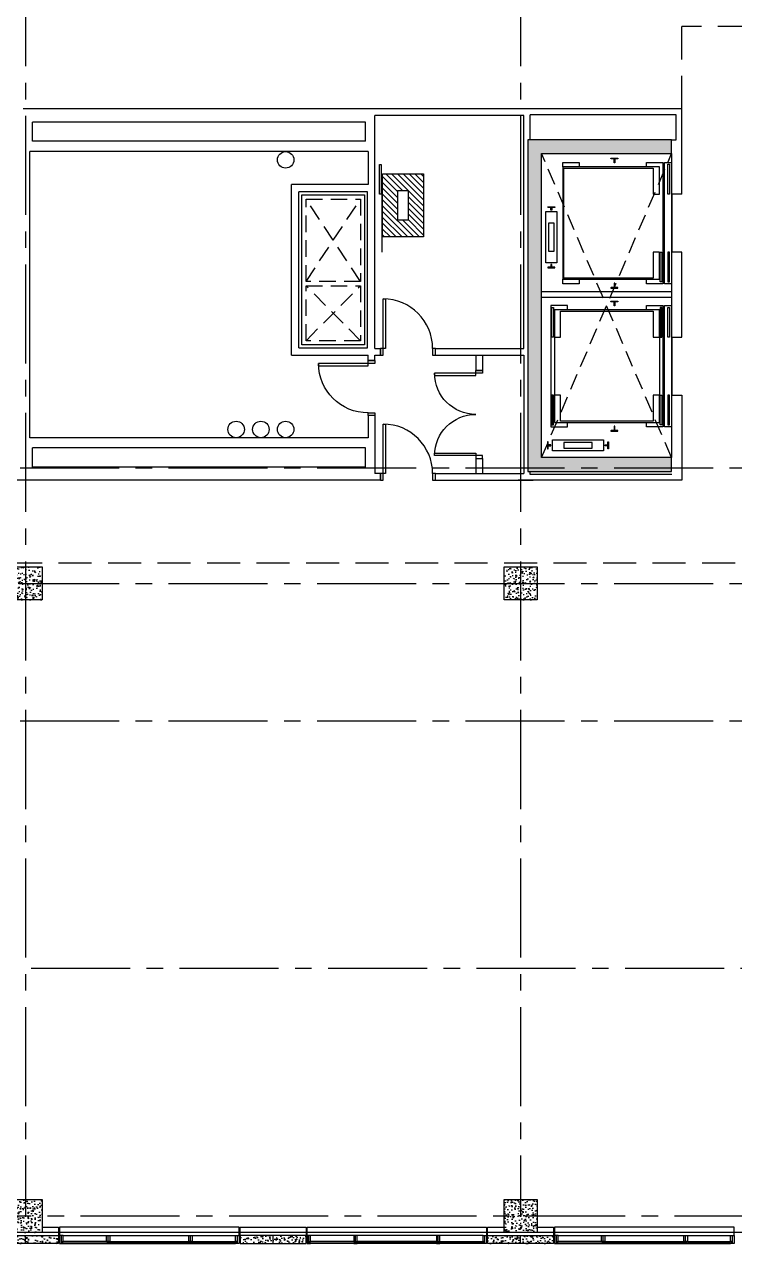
# Model space of a CAD drawing. Header units: inches. Extents: x 2704 to 6324, y 5310 to 7121.
# Drawn here: x 4238 to 4755, y 5310 to 6196 of the extents above; entities that cross this region are included whole.
import ezdxf

# ---------------------------------------------------------------- set-up
doc = ezdxf.new("R2010")
doc.units = ezdxf.units.IN
doc.header["$LTSCALE"] = 96
doc.header["$MEASUREMENT"] = 0
doc.header["$PDSIZE"] = 1.5
for name, pattern in [('CENTER2', [1.125, 0.75, -0.125, 0.125, -0.125]), ('HIDDEN', [0.375, 0.25, -0.125]), ('HIDDEN2', [0.1875, 0.125, -0.0625])]:
    doc.linetypes.add(name, pattern=pattern)
doc.layers.get('0').update_dxf_attribs({"linetype": 'CONTINUOUS'})
for name, color, linetype in [('A_0_BLDGRD', 35, 'CENTER2'), ('A_0_CONST', 11, 'CONTINUOUS'), ('A_1-8_COL', 7, 'CONTINUOUS'), ('A_1-8_COL_H', 6, 'CONTINUOUS'), ('A_1-8_CW_GLASS', 1, 'CONTINUOUS'), ('A_1-8_CW_GYP', 2, 'CONTINUOUS'), ('A_1-8_CW_MULL', 2, 'CONTINUOUS'), ('A_1-8_CW_PC', 2, 'CONTINUOUS'), ('A_1-8_CW_PC_H', 6, 'CONTINUOUS'), ('A_1-8_CW_SILL', 9, 'CONTINUOUS'), ('A_1-8_DR_PLN', 30, 'CONTINUOUS'), ('A_1-8_ELEV_CAB', 30, 'CONTINUOUS'), ('A_1-8_ELEV_EQP', 1, 'CONTINUOUS'), ('A_1-8_ELEV_SHAFT', 9, 'CONTINUOUS'), ('A_1-8_WALL_IN', 2, 'CONTINUOUS'), ('A_1-9_COL', 7, 'CONTINUOUS'), ('A_1-9_CW_H', 6, 'CONTINUOUS'), ('A_1_CW_SLAB', 66, 'CONTINUOUS'), ('A_2-8_COL', 7, 'CONTINUOUS'), ('A_2-8_COL_H', 6, 'CONTINUOUS'), ('A_2-8_CW_GYP', 2, 'CONTINUOUS'), ('A_2-8_DR_PLN', 30, 'CONTINUOUS'), ('A_2-8_STAIR_SHAFT', 9, 'CONTINUOUS'), ('A_2-8_WALL_IN', 71, 'CONTINUOUS'), ('A_2-8_ZCORR', 5, 'HIDDEN'), ('M_1-9_DUCT', 9, 'CONTINUOUS'), ('M_2-9_SHAFT', 9, 'CONTINUOUS'), ('P_2-9_SLEEVE', 9, 'CONTINUOUS')]:
    doc.layers.add(name, color=color, linetype=linetype)
pattern_1 = [(135, (12027, 0), (2.1213203, 2.1213203), [])]

# ---------------------------------------------------------------- blocks, each defined once
blk = doc.blocks.new('DR_1-8_3X0_478')
at = {"layer": 'A_1-8_DR_PLN'}
for points in [[(2, 40.875), (3.75, 40.875), (3.75, 4.875), (2, 4.875)], [(0, 0), (2, 0), (2, 4.875), (0, 4.875)], [(38, 0), (40, 0), (40, 4.875), (38, 4.875)]]:
    blk.add_lwpolyline(points, close=True, dxfattribs=at)
blk.add_arc((2, 4.875), 36, 0, 90, dxfattribs=at)
blk = doc.blocks.new('DR_2-8_3X0_478')
at = {"layer": 'A_2-8_DR_PLN'}
for points in [[(2, 40.875), (3.75, 40.875), (3.75, 4.875), (2, 4.875)], [(0, 0), (2, 0), (2, 4.875), (0, 4.875)], [(38, 0), (40, 0), (40, 4.875), (38, 4.875)]]:
    blk.add_lwpolyline(points, close=True, dxfattribs=at)
blk.add_arc((2, 4.875), 36, 0, 90, dxfattribs=at)
blk = doc.blocks.new('DR_2-8_5X0_478')
at = {"layer": 'A_2-8_DR_PLN'}
for points in [[(0, 0), (0, -2), (4.875, -2), (4.875, 0)], [(34.875, -2), (34.875, -3.75), (4.875, -3.75), (4.875, -2)], [(0, -64), (0, -62), (4.875, -62), (4.875, -64)], [(34.875, -62), (34.875, -60.25), (4.875, -60.25), (4.875, -62)]]:
    blk.add_lwpolyline(points, close=True, dxfattribs=at)
for centre, start, end in [((4.875, -2), 270, 360), ((4.875, -62), 0, 90)]:
    blk.add_arc(centre, 30, start, end, dxfattribs=at)
blk = doc.blocks.new('COL_1-8_24X24')
at = {"layer": 'A_1-8_COL_H'}
h = blk.add_hatch(dxfattribs=at)
h.set_pattern_fill('AR-CONC,_I', color=256, style=2)
h.set_pattern_definition([(50, (-6180, -6718.462), (7.172602, -0.6275213), [0.75, -8.25]), (355, (-6180, -6718.462), (-1.3875133, 7.5219213), [0.6, -6.6]), (100.4514, (-6179.402, -6718.5144), (5.785094, 6.8943954), [0.637402, -7.011421]), (46.1842, (-6180, -6716.462), (10.6724105, -1.65519), [1.125, -12.375]), (96.6356, (-6179.111, -6716.6), (9.346627, 9.741179), [0.956103, -10.51713]), (351.1842, (-6180, -6716.462), (9.34662, 9.741186), [0.9, -9.9]), (21, (-6179, -6716.962), (5.9690705, -4.026189), [0.75, -8.25]), (326, (-6179, -6716.962), (2.4331533, 7.2515005), [0.6, -6.6]), (71.4514, (-6178.5026, -6717.2976), (8.4022263, 3.225305), [0.637402, -7.011421]), (37.5, (-6180, -6718.462), (0.12159855, 3.32893854), [0, -6.52, 0, -6.7, 0, -6.625]), (7.5, (-6180, -6718.462), (2.6306954, 3.9441171), [0, -3.82, 0, -6.37, 0, -2.525]), (327.5, (-6182.23, -6718.462), (5.3382244, -0.2255487), [0, -2.5, 0, -7.8, 0, -10.35]), (317.5, (-6183.23, -6718.462), (5.8318617, 1.0010498), [0, -3.25, 0, -5.18, 0, -7.35])])
h.paths.add_polyline_path([(-12, -12), (12, -12), (12, 12), (-12, 12)])
at = {"layer": 'A_0_CONST'}
blk.add_point((0, 0), dxfattribs=at)
at = {"layer": 'A_1-8_COL'}
blk.add_lwpolyline([(-12, -12), (12, -12), (12, 12), (-12, 12)], close=True, dxfattribs=at)
blk = doc.blocks.new('PRE_1-8_COL1')
at = {"layer": 'A_1-8_CW_PC_H'}
h = blk.add_hatch(dxfattribs=at)
h.set_pattern_fill('AR-CONC', color=256, style=0)
h.set_pattern_definition([(50, (-5100, -6744), (7.172602, -0.6275213), [0.75, -8.25]), (355, (-5100, -6744), (-1.3875133, 7.5219213), [0.6, -6.6]), (100.4514, (-5099.402, -6744.052), (5.785094, 6.8943954), [0.637402, -7.011421]), (46.1842, (-5100, -6742), (10.6724105, -1.65519), [1.125, -12.375]), (96.6356, (-5099.111, -6742.138), (9.346627, 9.741179), [0.956103, -10.51713]), (351.1842, (-5100, -6742), (9.34662, 9.741186), [0.9, -9.9]), (21, (-5099, -6742.5), (5.9690705, -4.026189), [0.75, -8.25]), (326, (-5099, -6742.5), (2.433153, 7.2515005), [0.6, -6.6]), (71.4514, (-5098.5026, -6742.8355), (8.4022263, 3.225305), [0.637402, -7.011421]), (37.5, (-5100, -6744), (0.12159855, 3.3289385), [0, -6.52, 0, -6.7, 0, -6.625]), (7.5, (-5100, -6744), (2.6306954, 3.9441171), [0, -3.82, 0, -6.37, 0, -2.525]), (327.5, (-5102.23, -6744), (5.3382244, -0.2255487), [0, -2.5, 0, -7.8, 0, -10.35]), (317.5, (-5103.23, -6744), (5.8318617, 1.0010498), [0, -3.25, 0, -5.18, 0, -7.35])])
h.paths.add_polyline_path([(-24, -6), (24, -6), (24, 0), (-24, 0)])
at = {"layer": 'A_0_CONST'}
blk.add_line((0, 0), (0, -6), dxfattribs=at)
at = {"layer": 'A_1-8_CW_PC'}
blk.add_lwpolyline([(-24, -6), (24, -6), (24, 0), (-24, 0)], close=True, dxfattribs=at)
blk = doc.blocks.new('MUL_1-8_EX1')
at = {"layer": 'A_0_CONST'}
blk.add_line((0, 0), (0, -6), dxfattribs=at)
at = {"layer": 'A_1-8_CW_MULL'}
blk.add_lwpolyline([(0.5, -1.5), (1.25, -1.5), (1.25, -6), (-1.25, -6), (-1.25, -1.5), (-0.5, -1.5), (-0.5, -0.5), (-1.25, -0.5), (-1.25, 0), (1.25, 0), (1.25, -0.5), (0.5, -0.5)], close=True, dxfattribs=at)
blk = doc.blocks.new('MUL_1-8_EX2')
at = {"layer": 'A_0_CONST'}
blk.add_line((0, 0), (0, -6), dxfattribs=at)
at = {"layer": 'A_1-8_CW_MULL'}
blk.add_lwpolyline([(-1.25, -6), (-1.25, 0), (1.25, 0), (1.25, -0.5), (0.5, -0.5), (0.5, -1.5), (1.25, -1.5), (1.25, -6)], close=True, dxfattribs=at)
blk = doc.blocks.new('COL_1-9_24X24')
at = {"layer": 'A_1-9_CW_H'}
h = blk.add_hatch(dxfattribs=at)
h.set_pattern_fill('AR-CONC,_I', color=256, style=2)
h.set_pattern_definition([(130, (6180, -6718.462), (-7.172602, -0.6275213), [0.75, -8.25]), (185, (6180, -6718.462), (1.3875133, 7.5219213), [0.6, -6.6]), (79.5486, (6179.402, -6718.5144), (-5.785094, 6.8943954), [0.637402, -7.011421]), (133.8158, (6180, -6716.462), (-10.6724105, -1.65519), [1.125, -12.375]), (83.3644, (6179.111, -6716.6), (-9.346627, 9.741179), [0.956103, -10.51713]), (188.8158, (6180, -6716.462), (-9.34662, 9.741186), [0.9, -9.9]), (159, (6179, -6716.962), (-5.9690705, -4.026189), [0.75, -8.25]), (214, (6179, -6716.962), (-2.4331533, 7.2515005), [0.6, -6.6]), (108.5486, (6178.5026, -6717.2976), (-8.4022263, 3.225305), [0.637402, -7.011421]), (142.5, (6180, -6718.462), (-0.12159855, 3.32893854), [0, -6.52, 0, -6.7, 0, -6.625]), (172.5, (6180, -6718.462), (-2.6306954, 3.9441171), [0, -3.82, 0, -6.37, 0, -2.525]), (212.5, (6182.23, -6718.462), (-5.3382244, -0.2255487), [0, -2.5, 0, -7.8, 0, -10.35]), (222.5, (6183.23, -6718.462), (-5.8318617, 1.0010498), [0, -3.25, 0, -5.18, 0, -7.35])])
h.paths.add_polyline_path([(12, -12), (-12, -12), (-12, 12), (12, 12)])
at = {"layer": 'A_0_CONST'}
blk.add_point((0, 0), dxfattribs=at)
at = {"layer": 'A_1-9_COL'}
blk.add_lwpolyline([(12, -12), (-12, -12), (-12, 12), (12, 12)], close=True, dxfattribs=at)

msp = doc.modelspace()

# ---------------------------------------------------------------- hatches: boundary and pattern name
at = {"layer": 'A_2-8_COL_H'}
h = msp.add_hatch(dxfattribs=at)
h.set_pattern_fill('AR-CONC', color=256, style=0)
h.set_pattern_definition([(130, (11139, 1e-11), (-7.172602, -0.6275213), [0.75, -8.25]), (185, (11139, 1e-11), (1.3875133, 7.5219213), [0.6, -6.6]), (79.5486, (11138.402, -0.052), (-5.785094, 6.8943954), [0.637402, -7.011421]), (133.8158, (11139, 2), (-10.6724105, -1.65519), [1.125, -12.375]), (83.3644, (11138.111, 1.862), (-9.346627, 9.741179), [0.956103, -10.51713]), (188.8158, (11139, 2), (-9.34662, 9.741186), [0.9, -9.9]), (159, (11138, 1.5), (-5.9690705, -4.026189), [0.75, -8.25]), (214, (11138, 1.5), (-2.4331533, 7.2515005), [0.6, -6.6]), (108.5486, (11137.5026, 1.1645), (-8.4022263, 3.225305), [0.637402, -7.011421]), (142.5, (11139, 1e-11), (-0.12159855, 3.32893854), [0, -6.52, 0, -6.7, 0, -6.625]), (172.5, (11139, 1e-11), (-2.6306954, 3.9441171), [0, -3.82, 0, -6.37, 0, -2.525]), (212.5, (11141.23, 1e-11), (-5.3382244, -0.2255487), [0, -2.5, 0, -7.8, 0, -10.35]), (222.5, (11142.23, 1e-11), (-5.8318617, 1.0010498), [0, -3.25, 0, -5.18, 0, -7.35])])
h.paths.add_polyline_path([(4708.75, 5881.5), (4614.25, 5881.5), (4614.25, 6102.5), (4708.75, 6102.5), (4708.75, 6112.5), (4604.25, 6112.5), (4604.25, 5871.5), (4708.75, 5871.5)])
h = msp.add_hatch(dxfattribs=at)
h.set_pattern_fill('AR-CONC', color=256, style=0)
h.set_pattern_definition([(130, (11139, 1e-11), (-7.172602, -0.6275213), [0.75, -8.25]), (185, (11139, 1e-11), (1.3875133, 7.5219213), [0.6, -6.6]), (79.5486, (11138.402, -0.052), (-5.785094, 6.8943954), [0.637402, -7.011421]), (133.8158, (11139, 2), (-10.6724105, -1.65519), [1.125, -12.375]), (83.3644, (11138.111, 1.862), (-9.346627, 9.741179), [0.956103, -10.51713]), (188.8158, (11139, 2), (-9.34662, 9.741186), [0.9, -9.9]), (159, (11138, 1.5), (-5.9690705, -4.026189), [0.75, -8.25]), (214, (11138, 1.5), (-2.4331533, 7.2515005), [0.6, -6.6]), (108.5486, (11137.5026, 1.1645), (-8.4022263, 3.225305), [0.637402, -7.011421]), (142.5, (11139, 1e-11), (-0.12159855, 3.32893854), [0, -6.52, 0, -6.7, 0, -6.625]), (172.5, (11139, 1e-11), (-2.6306954, 3.9441171), [0, -3.82, 0, -6.37, 0, -2.525]), (212.5, (11141.23, 1e-11), (-5.3382244, -0.2255487), [0, -2.5, 0, -7.8, 0, -10.35]), (222.5, (11142.23, 1e-11), (-5.8318617, 1.0010498), [0, -3.25, 0, -5.18, 0, -7.35])])
h.paths.add_polyline_path([(4708.75, 5881.5), (4614.25, 5881.5), (4614.25, 6102.5), (4708.75, 6102.5), (4708.75, 6112.5), (4604.25, 6112.5), (4604.25, 5871.5), (4708.75, 5871.5)])
at = {"layer": 'A_2-8_STAIR_SHAFT'}
h = msp.add_hatch(dxfattribs=at)
h.set_pattern_fill('ANSI31', color=256, scale=24, style=0)
h.set_pattern_definition(pattern_1)
h.paths.add_polyline_path([(4498.67, 6087.78), (4528.42, 6087.78), (4528.42, 6041.99), (4498.67, 6041.99)])
h.paths.add_polyline_path([(4509.54, 6054.39), (4517.54, 6054.39), (4517.54, 6075.39), (4509.54, 6075.39)], flags=16)
h = msp.add_hatch(dxfattribs=at)
h.set_pattern_fill('ANSI31', color=256, scale=24, style=0)
h.set_pattern_definition(pattern_1)
h.paths.add_polyline_path([(4498.67, 6087.78), (4528.42, 6087.78), (4528.42, 6041.99), (4498.67, 6041.99)])
h.paths.add_polyline_path([(4509.54, 6054.39), (4517.54, 6054.39), (4517.54, 6075.39), (4509.54, 6075.39)], flags=16)

# ---------------------------------------------------------------- linework, layer by layer
at = {"layer": 'A_0_BLDGRD'}
for p, q in [((4239, 6670), (4239, 5330)), ((4599, 6670), (4599, 5330)), ((3155, 5874), (5683, 5874)), ((3155, 5790), (5683, 5790)), ((3155, 5690), (5711, 5690)), ((5503, 5510), (3155, 5510)), ((5323, 5330), (3155, 5330))]:
    msp.add_line(p, q, dxfattribs=at)
at = {"layer": 'A_1-8_CW_GLASS'}
for p, q in [((4297.75, 5311.5), (4266.25, 5311.5)), ((4266.25, 5310.5), (4297.75, 5310.5)), ((4300.25, 5311.5), (4357.75, 5311.5)), ((4300.25, 5310.5), (4357.75, 5310.5)), ((4360.25, 5311.5), (4391.75, 5311.5)), ((4391.75, 5310.5), (4360.25, 5310.5)), ((4477.75, 5311.5), (4446.25, 5311.5)), ((4446.25, 5310.5), (4477.75, 5310.5)), ((4537.75, 5311.5), (4480.25, 5311.5)), ((4537.75, 5310.5), (4480.25, 5310.5)), ((4540.25, 5311.5), (4571.75, 5311.5)), ((4571.75, 5310.5), (4540.25, 5310.5)), ((4657.75, 5311.5), (4626.25, 5311.5)), ((4626.25, 5310.5), (4657.75, 5310.5)), ((4660.25, 5311.5), (4717.75, 5311.5)), ((4660.25, 5310.5), (4717.75, 5310.5)), ((4720.25, 5311.5), (4751.75, 5311.5)), ((4751.75, 5310.5), (4720.25, 5310.5))]:
    msp.add_line(p, q, dxfattribs=at)
at = {"layer": 'A_1-8_CW_GYP'}
for points in [[(4251, 5322), (4263, 5322), (4263, 5316)], [(4395, 5316), (4395, 5322), (4443, 5322), (4443, 5316)]]:
    msp.add_lwpolyline(points, dxfattribs=at)
at = {"layer": 'A_1-8_CW_SILL'}
for p, q in [((4266.25, 5316), (4391.75, 5316)), ((4571.75, 5316), (4446.25, 5316)), ((4626.25, 5316), (4751.75, 5316)), ((4266.25, 5310), (4391.75, 5310)), ((4571.75, 5310), (4446.25, 5310)), ((4626.25, 5310), (4751.75, 5310))]:
    msp.add_line(p, q, dxfattribs=at)
for points in [[(4394.25, 5316), (4394.25, 5322), (4263.75, 5322), (4263.75, 5316)], [(4443.75, 5316), (4443.75, 5322), (4574.25, 5322), (4574.25, 5316)], [(4754.25, 5316), (4754.25, 5322), (4623.75, 5322), (4623.75, 5316)]]:
    msp.add_lwpolyline(points, dxfattribs=at)
at = {"layer": 'A_1-8_ELEV_CAB'}
for p, q in [((4498.03, 6073), (4498.03, 6031)), ((4623.53, 5969), (4623.53, 5927)), ((4699.97, 5969), (4699.97, 5927))]:
    msp.add_line(p, q, dxfattribs=at)
for points in [[(4695.47, 6012), (4630.5, 6012), (4630.5, 6092), (4695.47, 6092), (4695.47, 6073), (4699.97, 6073), (4699.97, 6092.88), (4629.63, 6092.88), (4629.63, 6011.13), (4699.97, 6011.13), (4699.97, 6031), (4695.47, 6031)], [(4623.53, 5988.88), (4623.53, 5969), (4628.03, 5969), (4628.03, 5988), (4695.47, 5988), (4695.47, 5969), (4699.97, 5969), (4699.97, 5988.88)], [(4695.47, 5927), (4695.47, 5908), (4628.03, 5908), (4628.03, 5927), (4623.53, 5927), (4623.53, 5907.13), (4699.97, 5907.13), (4699.97, 5927)]]:
    msp.add_lwpolyline(points, close=True, dxfattribs=at)
at = {"layer": 'A_1-8_ELEV_EQP'}
for p, q in [((4709, 6073), (4709, 6031)), ((4708.75, 6002.02), (4614.75, 6002.02)), ((4708.75, 5998), (4614.75, 5998)), ((4709, 5969), (4709, 5927))]:
    msp.add_line(p, q, dxfattribs=at)
for points in [[(4667.54, 6097.72), (4667.54, 6095.75), (4666.91, 6095.75), (4666.91, 6097.72), (4667.04, 6097.72), (4667.04, 6098.56, 0.414214), (4666.85, 6098.75), (4664.91, 6098.75, -0.414214), (4664.72, 6098.94), (4664.72, 6099.25), (4669.72, 6099.25), (4669.72, 6098.94, -0.414214), (4669.54, 6098.75), (4667.6, 6098.75, 0.414214), (4667.41, 6098.56), (4667.41, 6097.72)], [(4621.69, 6061.5), (4621.06, 6061.5), (4621.06, 6062.94), (4621.19, 6062.94), (4621.19, 6063.25, 0.414214), (4621, 6063.44), (4619.06, 6063.44, -0.414214), (4618.88, 6063.63), (4618.88, 6063.94), (4623.88, 6063.94), (4623.88, 6063.63, -0.414214), (4623.69, 6063.44), (4621.75, 6063.44, 0.414214), (4621.56, 6063.25), (4621.56, 6062.94), (4621.69, 6062.94)], [(4623.88, 6019.87, 0.414214), (4623.69, 6020.06), (4621.75, 6020.06, -0.414214), (4621.56, 6020.25), (4621.56, 6020.56), (4621.69, 6020.56), (4621.69, 6022), (4621.06, 6022), (4621.06, 6020.56), (4621.19, 6020.56), (4621.19, 6020.25, -0.414214), (4621, 6020.06), (4619.06, 6020.06, 0.414214), (4618.88, 6019.87), (4618.88, 6019.56), (4623.88, 6019.56)], [(4669.72, 6005.06, 0.414214), (4669.54, 6005.25), (4667.6, 6005.25, -0.414214), (4667.41, 6005.44), (4667.41, 6006.28), (4667.54, 6006.28), (4667.54, 6008.25), (4666.91, 6008.25), (4666.91, 6006.28), (4667.04, 6006.28), (4667.04, 6005.44, -0.414214), (4666.85, 6005.25), (4664.91, 6005.25, 0.414214), (4664.72, 6005.06), (4664.72, 6004.75), (4669.72, 6004.75)], [(4667.54, 5993.72), (4667.54, 5991.75), (4666.91, 5991.75), (4666.91, 5993.72), (4667.04, 5993.72), (4667.04, 5994.56, 0.414214), (4666.85, 5994.75), (4664.91, 5994.75, -0.414214), (4664.72, 5994.94), (4664.72, 5995.25), (4669.72, 5995.25), (4669.72, 5994.94, -0.414214), (4669.54, 5994.75), (4667.6, 5994.75, 0.414214), (4667.41, 5994.56), (4667.41, 5993.72)], [(4669.72, 5901.06, 0.414214), (4669.54, 5901.25), (4667.6, 5901.25, -0.414214), (4667.41, 5901.44), (4667.41, 5902.28), (4667.54, 5902.28), (4667.54, 5904.25), (4666.91, 5904.25), (4666.91, 5902.28), (4667.04, 5902.28), (4667.04, 5901.44, -0.414214), (4666.85, 5901.25), (4664.91, 5901.25, 0.414214), (4664.72, 5901.06), (4664.72, 5900.75), (4669.72, 5900.75)], [(4618.86, 5887.88, 0.414214), (4619.05, 5888.06), (4619.05, 5890, -0.414214), (4619.24, 5890.19), (4619.55, 5890.19), (4619.55, 5890.06), (4620.99, 5890.06), (4620.99, 5890.69), (4619.55, 5890.69), (4619.55, 5890.56), (4619.24, 5890.56, -0.414214), (4619.05, 5890.75), (4619.05, 5892.69, 0.414214), (4618.86, 5892.88), (4618.55, 5892.88), (4618.55, 5887.88)], [(4660.49, 5890.06), (4660.49, 5890.69), (4661.92, 5890.69), (4661.92, 5890.56), (4662.24, 5890.56, 0.414214), (4662.42, 5890.75), (4662.42, 5892.69, -0.414214), (4662.61, 5892.88), (4662.92, 5892.88), (4662.92, 5887.88), (4662.61, 5887.88, -0.414214), (4662.42, 5888.06), (4662.42, 5890, 0.414214), (4662.24, 5890.19), (4661.92, 5890.19), (4661.92, 5890.06)]]:
    msp.add_lwpolyline(points, format="xyb", close=True, dxfattribs=at)
at = {"layer": 'A_1-8_ELEV_EQP', "linetype": 'Continuous'}
for points in [[(4496.28, 6094.63), (4497.53, 6094.63), (4497.53, 6073), (4496.28, 6073)], [(4700.47, 6009.38), (4700.47, 6031), (4701.72, 6031), (4701.72, 6009.38)], [(4621.78, 5990.63), (4623.03, 5990.63), (4623.03, 5969), (4621.78, 5969)], [(4701.72, 5990.63), (4700.47, 5990.63), (4700.47, 5969), (4701.72, 5969)], [(4623.03, 5905.38), (4623.03, 5927), (4621.78, 5927), (4621.78, 5905.38)], [(4700.47, 5905.38), (4700.47, 5927), (4701.72, 5927), (4701.72, 5905.38)]]:
    msp.add_lwpolyline(points, close=True, dxfattribs=at)
at = {"layer": 'A_1-8_ELEV_EQP'}
for points in [[(4629.63, 6092.88), (4629.63, 6096.13), (4641.63, 6096.13), (4641.63, 6092.88)], [(4690.47, 6092.88), (4690.47, 6096.13), (4702.47, 6096.13), (4702.47, 6007.88), (4690.47, 6007.88), (4690.47, 6011.13)], [(4708.75, 6007.88), (4703.72, 6007.88), (4703.72, 6096.13), (4708.75, 6096.13)], [(4641.63, 6011.13), (4641.63, 6007.88), (4629.63, 6007.88), (4629.63, 6011.13)], [(4633.03, 5988.88), (4633.03, 5992.13), (4621.03, 5992.13), (4621.03, 5903.88), (4633.03, 5903.88), (4633.03, 5907.13)], [(4690.47, 5988.88), (4690.47, 5992.13), (4702.47, 5992.13), (4702.47, 5903.88), (4690.47, 5903.88), (4690.47, 5907.13)], [(4708.75, 5903.88), (4703.72, 5903.88), (4703.72, 5992.13), (4708.75, 5992.13)]]:
    msp.add_lwpolyline(points, dxfattribs=at)
for points in [[(4707.22, 6073), (4705.97, 6073), (4705.97, 6094.75), (4707.22, 6094.75)], [(4625.38, 6023.13), (4617.38, 6023.13), (4617.38, 6060.38), (4625.38, 6060.38)], [(4623.38, 6052), (4619.38, 6052), (4619.38, 6031.5), (4623.38, 6031.5)], [(4707.22, 6031), (4705.97, 6031), (4705.97, 6009.25), (4707.22, 6009.25)], [(4707.22, 5969), (4705.97, 5969), (4705.97, 5990.75), (4707.22, 5990.75)], [(4707.22, 5927), (4705.97, 5927), (4705.97, 5905.25), (4707.22, 5905.25)], [(4622.11, 5886.38), (4622.11, 5894.38), (4659.36, 5894.38), (4659.36, 5886.38)], [(4650.99, 5888.38), (4650.99, 5892.38), (4630.49, 5892.38), (4630.49, 5888.38)]]:
    msp.add_lwpolyline(points, close=True, dxfattribs=at)
at = {"layer": 'A_1-8_ELEV_SHAFT', "linetype": 'HIDDEN2'}
for p, q in [((4614.25, 5881.5), (4708.75, 6102.5)), ((4708.75, 5881.5), (4614.25, 6102.5))]:
    msp.add_line(p, q, dxfattribs=at)
at = {"layer": 'A_1-8_ELEV_SHAFT'}
msp.add_lwpolyline([(4614.25, 6102.5), (4708.75, 6102.5), (4708.75, 5881.5), (4614.25, 5881.5)], close=True, dxfattribs=at)
at = {"layer": 'A_1-8_WALL_IN'}
for p, q in [((4487, 6135), (4237.25, 6135)), ((4601.25, 6130.13), (4493, 6130.13)), ((4244.13, 6111.5), (4244.13, 6125.5)), ((4486.13, 6125.5), (4244.13, 6125.5)), ((4486.13, 6111.5), (4486.13, 6125.5)), ((4486.13, 6111.5), (4244.13, 6111.5)), ((4242.13, 5896), (4242.13, 6104)), ((4488.13, 6104), (4242.13, 6104)), ((4709, 5969), (4709, 6031)), ((4493, 5952), (4488.13, 5952)), ((4493, 5912), (4488.13, 5912)), ((4488.13, 5912), (4488.13, 5896)), ((4493, 5912), (4493, 5873.5)), ((4488.13, 5896), (4242.13, 5896)), ((4244.13, 5874.5), (4244.13, 5888.5)), ((4486.13, 5888.5), (4244.13, 5888.5)), ((4486.13, 5874.5), (4486.13, 5888.5)), ((4486.13, 5874.5), (4244.13, 5874.5)), ((4497, 5865), (4221.25, 5865))]:
    msp.add_line(p, q, dxfattribs=at)
at = {"layer": 'A_1_CW_SLAB'}
msp.add_lwpolyline([(4975, 5318), (3143, 5318), (3143, 6682), (4975, 6682)], dxfattribs=at)
at = {"layer": 'A_2-8_COL'}
msp.add_lwpolyline([(4708.75, 5881.5), (4614.25, 5881.5), (4614.25, 6102.5), (4708.75, 6102.5), (4708.75, 6112.5), (4604.25, 6112.5), (4604.25, 5871.5), (4708.75, 5871.5)], close=True, dxfattribs=at)
msp.add_lwpolyline([(4708.75, 5881.5), (4614.25, 5881.5), (4614.25, 6102.5), (4708.75, 6102.5), (4708.75, 6112.5), (4604.25, 6112.5), (4604.25, 5871.5), (4708.75, 5871.5)], close=True, dxfattribs=at)
at = {"layer": 'A_2-8_CW_GYP'}
for points in [[(4575, 5316), (4575, 5322), (4587, 5322)], [(4611, 5322), (4623, 5322), (4623, 5316)]]:
    msp.add_lwpolyline(points, dxfattribs=at)
at = {"layer": 'A_2-8_STAIR_SHAFT', "linetype": 'HIDDEN2'}
for p, q in [((4498.67, 6087.78), (4528.42, 6087.78)), ((4498.67, 6041.99), (4498.67, 6087.78)), ((4528.42, 6087.78), (4528.42, 6041.99)), ((4528.42, 6041.99), (4498.67, 6041.99))]:
    msp.add_line(p, q, dxfattribs=at)
at = {"layer": 'A_2-8_STAIR_SHAFT'}
for p, q in [((4498.67, 6087.78), (4528.42, 6087.78)), ((4498.67, 6041.99), (4498.67, 6087.78)), ((4528.42, 6087.78), (4528.42, 6041.99)), ((4528.42, 6041.99), (4498.67, 6041.99))]:
    msp.add_line(p, q, dxfattribs=at)
msp.add_lwpolyline([(4517.54, 6075.39), (4509.54, 6075.39), (4509.54, 6054.39), (4517.54, 6054.39)], close=True, dxfattribs=at)
msp.add_lwpolyline([(4517.54, 6075.39), (4509.54, 6075.39), (4509.54, 6054.39), (4517.54, 6054.39)], close=True, dxfattribs=at)
at = {"layer": 'A_2-8_WALL_IN'}
for p, q in [((4716.25, 6135), (4487, 6135)), ((4716.25, 6073), (4716.25, 6135)), ((4493, 5960.88), (4493, 6130.13)), ((4601.25, 5960.88), (4601.25, 6130.13)), ((4712, 6130.75), (4606, 6130.75)), ((4606, 6112.5), (4606, 6130.75)), ((4712, 6112.5), (4712, 6130.75)), ((4709, 6112.5), (4712, 6112.5)), ((4488.13, 6104), (4488.13, 6080)), ((4488.13, 6080), (4432.5, 6080)), ((4432.5, 5956), (4432.5, 6080)), ((4487.75, 6074.75), (4437.75, 6074.75)), ((4437.75, 5961.25), (4437.75, 6074.75)), ((4487.75, 5961.25), (4487.75, 6074.75)), ((4716.25, 6073), (4708.75, 6073)), ((4716.25, 6031), (4709, 6031)), ((4716.25, 5969), (4716.25, 6031)), ((4709, 5969), (4716.25, 5969)), ((4437.75, 5961.25), (4487.75, 5961.25)), ((4493, 5960.88), (4497, 5960.88)), ((4497, 5956), (4497, 5960.88)), ((4537, 5956), (4537, 5960.88)), ((4537, 5960.88), (4601.25, 5960.88)), ((4432.5, 5956), (4488.13, 5956)), ((4488.13, 5952), (4488.13, 5956)), ((4493, 5956), (4497, 5956)), ((4493, 5952), (4493, 5956)), ((4537, 5956), (4601.25, 5956)), ((4566.38, 5956), (4566.38, 5944.94)), ((4571.25, 5956), (4571.25, 5944.94)), ((4601.25, 5956), (4601.25, 5869.88)), ((4571.25, 5944.94), (4566.38, 5944.94)), ((4709, 5927), (4716.25, 5927)), ((4716.25, 5927), (4716.25, 5865)), ((4566.38, 5880.94), (4566.38, 5869.88)), ((4566.38, 5880.94), (4571.25, 5880.94)), ((4571.25, 5880.94), (4571.25, 5869.88)), ((4493, 5873.5), (4493, 5869.88)), ((4497, 5869.88), (4493, 5869.88)), ((4497, 5865), (4497, 5869.88)), ((4537, 5869.88), (4601.25, 5869.88)), ((4537, 5865), (4537, 5869.88)), ((4606, 5869.25), (4606, 5871.5)), ((4709, 5869.25), (4606, 5869.25)), ((4537, 5865), (4608.13, 5865)), ((4716.25, 5865), (4597.25, 5865))]:
    msp.add_line(p, q, dxfattribs=at)
at = {"layer": 'A_2-8_ZCORR'}
for p, q in [((5054.5, 6195), (4716.25, 6195)), ((4716.25, 6135), (4716.25, 6195)), ((3723, 5805), (4841.75, 5805))]:
    msp.add_line(p, q, dxfattribs=at)
at = {"layer": 'M_1-9_DUCT', "linetype": 'HIDDEN2'}
for p, q in [((4442.94, 6009.5), (4482.56, 6069.5)), ((4482.56, 6009.5), (4442.94, 6069.5)), ((4442.94, 5966.5), (4482.56, 6006.5)), ((4482.56, 5966.5), (4442.94, 6006.5))]:
    msp.add_line(p, q, dxfattribs=at)
for points in [[(4482.56, 6069.5), (4482.56, 6009.5), (4442.94, 6009.5), (4442.94, 6069.5)], [(4482.56, 6006.5), (4482.56, 5966.5), (4442.94, 5966.5), (4442.94, 6006.5)]]:
    msp.add_lwpolyline(points, close=True, dxfattribs=at)
at = {"layer": 'M_2-9_SHAFT'}
msp.add_lwpolyline([(4485.56, 6072.5), (4485.56, 5963.5), (4439.94, 5963.5), (4439.94, 6072.5)], close=True, dxfattribs=at)
at = {"layer": 'P_2-9_SLEEVE'}
for centre in [(4428.13, 6098), (4392.13, 5902), (4410.13, 5902), (4428.13, 5902)]:
    msp.add_circle(centre, 6, dxfattribs=at)

# ---------------------------------------------------------------- block references
for name, p in [('DR_2-8_3X0_478', (4497, 5956)), ('DR_2-8_3X0_478', (4497, 5865)), ('COL_1-9_24X24', (4599, 5790))]:
    msp.add_blockref(name, p)
at = {"xscale": -1}
for name, p, rotation in [('DR_1-8_3X0_478', (4493, 5952), 90), ('COL_1-8_24X24', (4239, 5790), 180), ('COL_1-8_24X24', (4239, 5330), 180), ('COL_1-8_24X24', (4599, 5330), 180), ('PRE_1-8_COL1', (4239, 5310), 180), ('MUL_1-8_EX2', (4265, 5310), 180), ('MUL_1-8_EX2', (4445, 5310), 180), ('MUL_1-8_EX1', (4479, 5310), 180), ('MUL_1-8_EX1', (4539, 5310), 180), ('PRE_1-8_COL1', (4599, 5310), 180), ('MUL_1-8_EX2', (4625, 5310), 180)]:
    msp.add_blockref(name, p, dxfattribs=dict(at, rotation=rotation))
at = {"rotation": 180}
for name, p in [('MUL_1-8_EX1', (4299, 5310)), ('MUL_1-8_EX1', (4359, 5310)), ('MUL_1-8_EX2', (4393, 5310)), ('PRE_1-8_COL1', (4419, 5310)), ('MUL_1-8_EX2', (4573, 5310)), ('MUL_1-8_EX1', (4659, 5310)), ('MUL_1-8_EX1', (4719, 5310)), ('MUL_1-8_EX2', (4753, 5310))]:
    msp.add_blockref(name, p, dxfattribs=at)
at = {"layer": 'A_2-8_WALL_IN', "xscale": -1}
msp.add_blockref('DR_2-8_5X0_478', (4571.25, 5944.94), dxfattribs=at)

doc.saveas('drawing.dxf')
